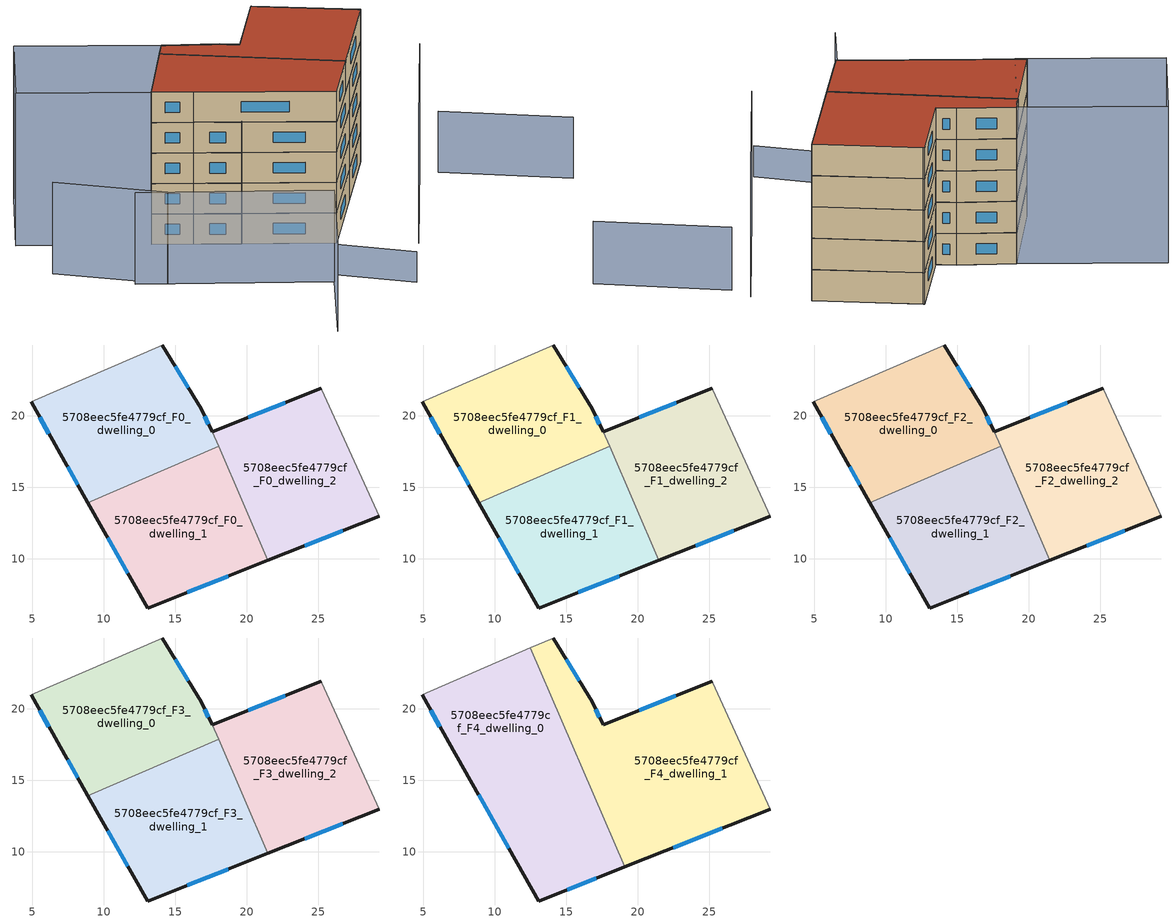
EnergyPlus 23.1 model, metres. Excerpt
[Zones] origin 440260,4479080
5708eec5fe4779cf_F0_dwelling_0
 floor ground (EU_floor_Construction): 18.04,17.89 17.6,18.9 17.59,18.89 16.82,20.52 14.09,24.97 4.91,21 6.78,17.67 8.89,13.94 z0
 wall outside (EU_wall_Construction): 8.89,13.94 6.78,17.67 4.91,21 / 14.09,24.97 16.82,20.52 17.59,18.89 17.6,18.9 z0:3
 wall adiabatic (EU_wall_Construction): 4.91,21 14.09,24.97 z0:3
 wall to 5708eec5fe4779cf_F0_dwelling_1 (EU_wall_Construction): 18.04,17.89 8.89,13.94 z0:3
 wall to 5708eec5fe4779cf_F0_dwelling_2 (EU_wall_Construction): 17.6,18.9 18.04,17.89 z0:3
 window (EU_Window_Construction): 8.19,15.17 7.48,16.43 / 6.16,18.77 5.53,19.9 / 14.99,23.49 15.91,21.99 / 17.07,19.98 17.33,19.43 z0.99:2.01
5708eec5fe4779cf_F0_dwelling_1
 floor ground (EU_floor_Construction): 21.49,9.9 18.04,17.89 8.89,13.94 13.07,6.56 z0
 wall outside (EU_wall_Construction): 21.49,9.9 13.07,6.56 8.89,13.94 z0:3
 wall to 5708eec5fe4779cf_F0_dwelling_2 (EU_wall_Construction): 18.04,17.89 21.49,9.9 z0:3
 window (EU_Window_Construction): 11.68,9.01 10.28,11.49 / 18.7,8.79 15.86,7.67 z0.99:2.01
5708eec5fe4779cf_F0_dwelling_2
 floor ground (EU_floor_Construction): 29.3,12.99 25.27,21.83 25.21,21.94 17.6,18.9 21.49,9.9 z0
 wall outside (EU_wall_Construction): 29.3,12.99 21.49,9.9 / 17.6,18.9 25.21,21.94 z0:3
 wall adiabatic (EU_wall_Construction): 25.21,21.94 25.27,21.83 29.3,12.99 z0:3
 window (EU_Window_Construction): 26.71,11.97 24.08,10.92 / 20.12,19.91 22.69,20.93 z0.99:2.01
5708eec5fe4779cf_F1_dwelling_0
 floor to 5708eec5fe4779cf_F0_dwelling_0 (EU_floor_Construction): 18.04,17.89 17.6,18.9 17.58,18.89 16.82,20.52 14.09,24.97 4.91,21 6.78,17.67 8.89,13.94 z3
 wall outside (EU_wall_Construction): 8.89,13.94 6.78,17.67 4.91,21 / 14.09,24.97 16.82,20.52 17.59,18.89 17.6,18.9 z3:6
 wall adiabatic (EU_wall_Construction): 4.91,21 14.09,24.97 z3:6
 wall to 5708eec5fe4779cf_F1_dwelling_1 (EU_wall_Construction): 18.04,17.89 8.89,13.94 z3:6
 wall to 5708eec5fe4779cf_F1_dwelling_2 (EU_wall_Construction): 17.6,18.9 18.04,17.89 z3:6
 window (EU_Window_Construction): 8.19,15.17 7.48,16.43 / 6.16,18.77 5.53,19.9 / 14.99,23.49 15.91,21.99 / 17.07,19.98 17.33,19.43 z3.99:5.01
5708eec5fe4779cf_F1_dwelling_1
 floor to 5708eec5fe4779cf_F0_dwelling_1 (EU_floor_Construction): 21.49,9.9 18.04,17.89 8.89,13.94 13.07,6.56 z3
 wall outside (EU_wall_Construction): 21.49,9.9 13.07,6.56 8.89,13.94 z3:6
 wall to 5708eec5fe4779cf_F1_dwelling_2 (EU_wall_Construction): 18.04,17.89 21.49,9.9 z3:6
 window (EU_Window_Construction): 11.68,9.01 10.28,11.49 / 18.7,8.79 15.86,7.67 z3.99:5.01
5708eec5fe4779cf_F1_dwelling_2
 floor to 5708eec5fe4779cf_F0_dwelling_2 (EU_floor_Construction): 29.3,12.99 25.26,21.83 25.21,21.94 17.6,18.9 21.49,9.9 z3
 wall outside (EU_wall_Construction): 29.3,12.99 21.49,9.9 / 17.6,18.9 25.21,21.94 z3:6
 wall adiabatic (EU_wall_Construction): 25.21,21.94 25.27,21.83 29.3,12.99 z3:6
 window (EU_Window_Construction): 26.71,11.97 24.08,10.92 / 20.12,19.91 22.69,20.93 z3.99:5.01
5708eec5fe4779cf_F2_dwelling_0
 floor to 5708eec5fe4779cf_F1_dwelling_0 (EU_floor_Construction): 18.04,17.89 17.6,18.9 17.58,18.89 16.82,20.52 14.09,24.97 4.91,21 6.78,17.67 8.89,13.94 z6
 wall outside (EU_wall_Construction): 8.89,13.94 6.78,17.67 4.91,21 / 14.09,24.97 16.82,20.52 17.59,18.89 17.6,18.9 z6:9
 wall adiabatic (EU_wall_Construction): 4.91,21 14.09,24.97 z6:9
 wall to 5708eec5fe4779cf_F2_dwelling_1 (EU_wall_Construction): 18.04,17.89 8.89,13.94 z6:9
 wall to 5708eec5fe4779cf_F2_dwelling_2 (EU_wall_Construction): 17.6,18.9 18.04,17.89 z6:9
 window (EU_Window_Construction): 8.19,15.17 7.48,16.43 / 6.16,18.77 5.53,19.9 / 14.99,23.49 15.91,21.99 / 17.07,19.98 17.33,19.43 z6.99:8.01
5708eec5fe4779cf_F2_dwelling_1
 floor to 5708eec5fe4779cf_F1_dwelling_1 (EU_floor_Construction): 21.49,9.9 18.04,17.89 8.89,13.94 13.07,6.56 z6
 wall outside (EU_wall_Construction): 21.49,9.9 13.07,6.56 8.89,13.94 z6:9
 wall to 5708eec5fe4779cf_F2_dwelling_2 (EU_wall_Construction): 18.04,17.89 21.49,9.9 z6:9
 window (EU_Window_Construction): 11.68,9.01 10.28,11.49 / 18.7,8.79 15.86,7.67 z6.99:8.01
5708eec5fe4779cf_F2_dwelling_2
 floor to 5708eec5fe4779cf_F1_dwelling_2 (EU_floor_Construction): 29.3,12.99 25.26,21.83 25.21,21.94 17.6,18.9 21.49,9.9 z6
 wall outside (EU_wall_Construction): 29.3,12.99 21.49,9.9 / 17.6,18.9 25.21,21.94 z6:9
 wall adiabatic (EU_wall_Construction): 25.21,21.94 25.27,21.83 29.3,12.99 z6:9
 window (EU_Window_Construction): 26.71,11.97 24.08,10.92 / 20.12,19.91 22.69,20.93 z6.99:8.01
5708eec5fe4779cf_F3_dwelling_0
 floor to 5708eec5fe4779cf_F2_dwelling_0 (EU_floor_Construction): 18.04,17.89 17.6,18.9 17.58,18.89 16.82,20.52 14.09,24.97 4.91,21 6.78,17.67 8.89,13.94 z9
 wall outside (EU_wall_Construction): 8.89,13.94 6.78,17.67 4.91,21 / 14.09,24.97 16.82,20.52 17.59,18.89 17.6,18.9 z9:12
 wall adiabatic (EU_wall_Construction): 4.91,21 14.09,24.97 z9:12
 wall to 5708eec5fe4779cf_F3_dwelling_1 (EU_wall_Construction): 18.04,17.89 8.89,13.94 z9:12
 wall to 5708eec5fe4779cf_F3_dwelling_2 (EU_wall_Construction): 17.6,18.9 18.04,17.89 z9:12
 window (EU_Window_Construction): 8.19,15.17 7.48,16.43 / 6.16,18.77 5.53,19.9 / 14.99,23.49 15.91,21.99 / 17.07,19.98 17.33,19.43 z9.99:11.01
5708eec5fe4779cf_F3_dwelling_1
 floor to 5708eec5fe4779cf_F2_dwelling_1 (EU_floor_Construction): 21.49,9.9 18.04,17.89 8.89,13.94 13.07,6.56 z9
 wall outside (EU_wall_Construction): 21.49,9.9 13.07,6.56 8.89,13.94 z9:12
 wall to 5708eec5fe4779cf_F3_dwelling_2 (EU_wall_Construction): 18.04,17.89 21.49,9.9 z9:12
 window (EU_Window_Construction): 11.68,9.01 10.28,11.49 / 18.7,8.79 15.86,7.67 z9.99:11.01
5708eec5fe4779cf_F3_dwelling_2
 floor to 5708eec5fe4779cf_F2_dwelling_2 (EU_floor_Construction): 29.3,12.99 25.26,21.83 25.21,21.94 17.6,18.9 21.49,9.9 z9
 wall outside (EU_wall_Construction): 29.3,12.99 21.49,9.9 / 17.6,18.9 25.21,21.94 z9:12
 wall adiabatic (EU_wall_Construction): 25.21,21.94 25.27,21.83 29.3,12.99 z9:12
 window (EU_Window_Construction): 26.71,11.97 24.08,10.92 / 20.12,19.91 22.69,20.93 z9.99:11.01
5708eec5fe4779cf_F4_dwelling_0
 floor to 5708eec5fe4779cf_F3_dwelling_0 (EU_floor_Construction): 15.67,16.87 12.47,24.27 4.91,21 6.78,17.67 8.89,13.94 z12
 floor to 5708eec5fe4779cf_F3_dwelling_1 (EU_floor_Construction): 19.1,8.95 15.67,16.87 8.89,13.94 13.07,6.56 z12
 wall outside (EU_wall_Construction): 19.1,8.95 13.07,6.56 6.78,17.67 4.91,21 z12:15
 wall adiabatic (EU_wall_Construction): 4.91,21 12.47,24.27 z12:15
 wall to 5708eec5fe4779cf_F4_dwelling_1 (EU_wall_Construction): 12.47,24.27 19.1,8.95 z12:15
 window (EU_Window_Construction): 17.1,8.16 15.07,7.35 / 10.98,10.24 8.87,13.99 / 6.16,18.77 5.53,19.9 z12.99:14.01
 roof outside (EU_roof_Construction): 12.47,24.27 19.1,8.95 13.07,6.56 6.78,17.67 4.91,21 z15
5708eec5fe4779cf_F4_dwelling_1
 floor to 5708eec5fe4779cf_F3_dwelling_0 (EU_floor_Construction): 18.04,17.89 17.58,18.89 16.82,20.52 14.09,24.97 12.47,24.27 15.67,16.87 z12; 18.04,17.89 17.6,18.9 17.58,18.89 z12
 floor to 5708eec5fe4779cf_F3_dwelling_1 (EU_floor_Construction): 21.49,9.9 18.04,17.89 15.67,16.87 19.1,8.95 z12
 floor to 5708eec5fe4779cf_F3_dwelling_2 (EU_floor_Construction): 29.3,12.99 25.26,21.83 25.21,21.94 17.6,18.9 21.49,9.9 z12
 wall outside (EU_wall_Construction): 29.3,12.99 19.1,8.95 / 14.09,24.97 16.82,20.52 17.59,18.89 25.21,21.94 z12:15
 wall adiabatic (EU_wall_Construction): 25.21,21.94 25.27,21.83 29.3,12.99 / 12.47,24.27 14.09,24.97 z12:15
 window (EU_Window_Construction): 25.92,11.65 22.48,10.29 / 14.99,23.49 15.91,21.99 / 17.07,19.98 17.33,19.43 / 20.11,19.9 22.68,20.93 z12.99:14.01
 roof outside (EU_roof_Construction): 25.21,21.94 25.27,21.83 29.3,12.99 19.1,8.95 12.47,24.27 14.09,24.97 16.82,20.52 17.59,18.89 z15
shading: 7.2,3.45 9.26,-3.65 z0:3; 16.55,0.13 31.07,7.96 / 28.8,12.8 25.26,21.83 z0:12; 35.28,-5.35 30.65,5.82 z0:6; -3.11,18.24 5.85,2.9 / 5.85,2.9 -3.19,-2.38 / -4.68,25.76 -1.65,15.73 z0:9; 5.43,20.08 -1.04,31.52 / -1.04,31.52 7.62,36.41 / 7.62,36.41 14.09,24.97 / 14.09,24.97 5.43,20.08 z0:15
[Building]
EU S2 Campaign: North Axis=0; Terrain=City; Solar Distribution=FullExterior
[Site:Location]
Madrid: Latitude=40.5; Longitude=-3.5; Time Zone=1; Elevation=609
[SizingPeriod:WeatherFileDays]
AnnualSizingPeriod: Begin Month=1; Begin Day of Month=1; End Month=12; End Day of Month=31; Day of Week for Start Day=Monday; Use Weather File Daylight Saving Period=No; Use Weather File Rain and Snow Indicators=No
[MATERIAL]
EU_InternalMass_Material: Roughness=MediumRough; Thickness=0.1; Conductivity=1; Density=1800; Specific Heat=900; Thermal Absorptance=0.9; Solar Absorptance=0.7; Visible Absorptance=0.7
[MATERIAL:NOMASS] Roughness=MediumRough; Thermal Absorptance=0.9; Solar Absorptance=0.7; Visible Absorptance=0.7
Name | Thermal Resistance
EU_wall_NoMass | 0.609216
EU_roof_NoMass | 0.513268
EU_floor_NoMass | 0.568163
[WINDOWMATERIAL:SIMPLEGLAZINGSYSTEM]
EU_Window_SimpleGlazing: UFactor=5.50606; Solar Heat Gain Coefficient=0.85; Visible Transmittance=0.85
[CONSTRUCTION]
EU_wall_Construction: EU_wall_NoMass
EU_roof_Construction: EU_roof_NoMass
EU_floor_Construction: EU_floor_NoMass
EU_InternalMass_Construction: EU_InternalMass_Material
EU_Window_Construction: EU_Window_SimpleGlazing
[ZONE] Type=1; Multiplier=1; Ceiling Height=autocalculate; Floor Area=autocalculate; Part of Total Floor Area=Yes
Name | Volume
5708eec5fe4779cf_F0_dwelling_0; 5708eec5fe4779cf_F1_dwelling_0; 5708eec5fe4779cf_F2_dwelling_0; 5708eec5fe4779cf_F3_dwelling_0 | 244.245
5708eec5fe4779cf_F4_dwelling_0 | 366.354
5708eec5fe4779cf_F0_dwelling_1; 5708eec5fe4779cf_F1_dwelling_1; 5708eec5fe4779cf_F2_dwelling_1; 5708eec5fe4779cf_F3_dwelling_1 | 244.236
5708eec5fe4779cf_F4_dwelling_1 | 366.344
5708eec5fe4779cf_F0_dwelling_2 | 244.225
5708eec5fe4779cf_F1_dwelling_2; 5708eec5fe4779cf_F2_dwelling_2; 5708eec5fe4779cf_F3_dwelling_2 | 244.224
[INTERNALMASS] Construction=EU_InternalMass_Construction
Name | Zone or ZoneList | Surface Area
5708eec5fe4779cf_F0_dwelling_0_EU_InternalMass | 5708eec5fe4779cf_F0_dwelling_0 | 81.4152
5708eec5fe4779cf_F0_dwelling_1_EU_InternalMass | 5708eec5fe4779cf_F0_dwelling_1 | 81.4131
5708eec5fe4779cf_F0_dwelling_2_EU_InternalMass | 5708eec5fe4779cf_F0_dwelling_2 | 81.4083
5708eec5fe4779cf_F1_dwelling_0_EU_InternalMass | 5708eec5fe4779cf_F1_dwelling_0 | 81.4152
5708eec5fe4779cf_F1_dwelling_1_EU_InternalMass | 5708eec5fe4779cf_F1_dwelling_1 | 81.4131
5708eec5fe4779cf_F1_dwelling_2_EU_InternalMass | 5708eec5fe4779cf_F1_dwelling_2 | 81.4083
5708eec5fe4779cf_F2_dwelling_0_EU_InternalMass | 5708eec5fe4779cf_F2_dwelling_0 | 81.4152
5708eec5fe4779cf_F2_dwelling_1_EU_InternalMass | 5708eec5fe4779cf_F2_dwelling_1 | 81.4131
5708eec5fe4779cf_F2_dwelling_2_EU_InternalMass | 5708eec5fe4779cf_F2_dwelling_2 | 81.4083
5708eec5fe4779cf_F3_dwelling_0_EU_InternalMass | 5708eec5fe4779cf_F3_dwelling_0 | 81.4152
5708eec5fe4779cf_F3_dwelling_1_EU_InternalMass | 5708eec5fe4779cf_F3_dwelling_1 | 81.4131
5708eec5fe4779cf_F3_dwelling_2_EU_InternalMass | 5708eec5fe4779cf_F3_dwelling_2 | 81.4083
5708eec5fe4779cf_F4_dwelling_0_EU_InternalMass | 5708eec5fe4779cf_F4_dwelling_0 | 122.121
5708eec5fe4779cf_F4_dwelling_1_EU_InternalMass | 5708eec5fe4779cf_F4_dwelling_1 | 122.12
[OTHEREQUIPMENT] Fuel Type=Electricity; Design Level Calculation Method=Watts/Area; Power per Zone Floor Area=1; Fraction Latent=0; Fraction Radiant=0; Fraction Lost=0; Carbon Dioxide Generation Rate=0; EndUse Subcategory=EU_Step8_InternalGains
Name | Zone or ZoneList or Space or SpaceList | Schedule
EU_Step8_InternalGain_5708eec5fe4779cf_F0_dwelling_0_f000 | 5708eec5fe4779cf_F0_dwelling_0 | EU_Step8_GainSchedule_5708eec5fe4779cf_F0_dwelling_0_f000
EU_Step8_InternalGain_5708eec5fe4779cf_F0_dwelling_1_f000 | 5708eec5fe4779cf_F0_dwelling_1 | EU_Step8_GainSchedule_5708eec5fe4779cf_F0_dwelling_1_f000
EU_Step8_InternalGain_5708eec5fe4779cf_F0_dwelling_2_f000 | 5708eec5fe4779cf_F0_dwelling_2 | EU_Step8_GainSchedule_5708eec5fe4779cf_F0_dwelling_2_f000
EU_Step8_InternalGain_5708eec5fe4779cf_F1_dwelling_0_f000 | 5708eec5fe4779cf_F1_dwelling_0 | EU_Step8_GainSchedule_5708eec5fe4779cf_F1_dwelling_0_f000
EU_Step8_InternalGain_5708eec5fe4779cf_F1_dwelling_1_f000 | 5708eec5fe4779cf_F1_dwelling_1 | EU_Step8_GainSchedule_5708eec5fe4779cf_F1_dwelling_1_f000
EU_Step8_InternalGain_5708eec5fe4779cf_F1_dwelling_2_f000 | 5708eec5fe4779cf_F1_dwelling_2 | EU_Step8_GainSchedule_5708eec5fe4779cf_F1_dwelling_2_f000
EU_Step8_InternalGain_5708eec5fe4779cf_F2_dwelling_0_f000 | 5708eec5fe4779cf_F2_dwelling_0 | EU_Step8_GainSchedule_5708eec5fe4779cf_F2_dwelling_0_f000
EU_Step8_InternalGain_5708eec5fe4779cf_F2_dwelling_1_f000 | 5708eec5fe4779cf_F2_dwelling_1 | EU_Step8_GainSchedule_5708eec5fe4779cf_F2_dwelling_1_f000
EU_Step8_InternalGain_5708eec5fe4779cf_F2_dwelling_2_f000 | 5708eec5fe4779cf_F2_dwelling_2 | EU_Step8_GainSchedule_5708eec5fe4779cf_F2_dwelling_2_f000
EU_Step8_InternalGain_5708eec5fe4779cf_F3_dwelling_0_f000 | 5708eec5fe4779cf_F3_dwelling_0 | EU_Step8_GainSchedule_5708eec5fe4779cf_F3_dwelling_0_f000
EU_Step8_InternalGain_5708eec5fe4779cf_F3_dwelling_1_f000 | 5708eec5fe4779cf_F3_dwelling_1 | EU_Step8_GainSchedule_5708eec5fe4779cf_F3_dwelling_1_f000
EU_Step8_InternalGain_5708eec5fe4779cf_F3_dwelling_2_f000 | 5708eec5fe4779cf_F3_dwelling_2 | EU_Step8_GainSchedule_5708eec5fe4779cf_F3_dwelling_2_f000
EU_Step8_InternalGain_5708eec5fe4779cf_F4_dwelling_0_f000 | 5708eec5fe4779cf_F4_dwelling_0 | EU_Step8_GainSchedule_5708eec5fe4779cf_F4_dwelling_0_f000
EU_Step8_InternalGain_5708eec5fe4779cf_F4_dwelling_1_f000 | 5708eec5fe4779cf_F4_dwelling_1 | EU_Step8_GainSchedule_5708eec5fe4779cf_F4_dwelling_1_f000
[ZONEVENTILATION:DESIGNFLOWRATE] Schedule=EU_AlwaysOn; Design Flow Rate Calculation Method=AirChanges/Hour; Air Changes per Hour=0.752966; Ventilation Type=Natural; Fan Pressure Rise=0; Fan Total Efficiency=1; Constant Term Coefficient=1; Temperature Term Coefficient=0; Velocity Term Coefficient=0; Velocity Squared Term Coefficient=0; Minimum Indoor Temperature=-100; Maximum Indoor Temperature=100; Delta Temperature=-100; Minimum Outdoor Temperature=-100; Maximum Outdoor Temperature=100; Maximum Wind Speed=40
Name | Zone or ZoneList or Space or SpaceList
EU_ConstantAir_5708eec5fe4779cf_F0_dwelling_0 | 5708eec5fe4779cf_F0_dwelling_0
EU_ConstantAir_5708eec5fe4779cf_F0_dwelling_1 | 5708eec5fe4779cf_F0_dwelling_1
EU_ConstantAir_5708eec5fe4779cf_F0_dwelling_2 | 5708eec5fe4779cf_F0_dwelling_2
EU_ConstantAir_5708eec5fe4779cf_F1_dwelling_0 | 5708eec5fe4779cf_F1_dwelling_0
EU_ConstantAir_5708eec5fe4779cf_F1_dwelling_1 | 5708eec5fe4779cf_F1_dwelling_1
EU_ConstantAir_5708eec5fe4779cf_F1_dwelling_2 | 5708eec5fe4779cf_F1_dwelling_2
EU_ConstantAir_5708eec5fe4779cf_F2_dwelling_0 | 5708eec5fe4779cf_F2_dwelling_0
EU_ConstantAir_5708eec5fe4779cf_F2_dwelling_1 | 5708eec5fe4779cf_F2_dwelling_1
EU_ConstantAir_5708eec5fe4779cf_F2_dwelling_2 | 5708eec5fe4779cf_F2_dwelling_2
EU_ConstantAir_5708eec5fe4779cf_F3_dwelling_0 | 5708eec5fe4779cf_F3_dwelling_0
EU_ConstantAir_5708eec5fe4779cf_F3_dwelling_1 | 5708eec5fe4779cf_F3_dwelling_1
EU_ConstantAir_5708eec5fe4779cf_F3_dwelling_2 | 5708eec5fe4779cf_F3_dwelling_2
EU_ConstantAir_5708eec5fe4779cf_F4_dwelling_0 | 5708eec5fe4779cf_F4_dwelling_0
EU_ConstantAir_5708eec5fe4779cf_F4_dwelling_1 | 5708eec5fe4779cf_F4_dwelling_1
[HVACTEMPLATE:THERMOSTAT] Constant Heating Setpoint=20; Constant Cooling Setpoint=50
EU_HeatOnly_5708eec5fe4779cf_F0_dwelling_0; EU_HeatOnly_5708eec5fe4779cf_F0_dwelling_1; EU_HeatOnly_5708eec5fe4779cf_F0_dwelling_2; EU_HeatOnly_5708eec5fe4779cf_F1_dwelling_0; EU_HeatOnly_5708eec5fe4779cf_F1_dwelling_1; EU_HeatOnly_5708eec5fe4779cf_F1_dwelling_2; EU_HeatOnly_5708eec5fe4779cf_F2_dwelling_0; EU_HeatOnly_5708eec5fe4779cf_F2_dwelling_1; EU_HeatOnly_5708eec5fe4779cf_F2_dwelling_2; EU_HeatOnly_5708eec5fe4779cf_F3_dwelling_0; EU_HeatOnly_5708eec5fe4779cf_F3_dwelling_1; EU_HeatOnly_5708eec5fe4779cf_F3_dwelling_2; EU_HeatOnly_5708eec5fe4779cf_F4_dwelling_0; EU_HeatOnly_5708eec5fe4779cf_F4_dwelling_1
[HVACTEMPLATE:ZONE:IDEALLOADSAIRSYSTEM] System Availability Schedule=EU_AlwaysOn; Maximum Heating Supply Air Temperature=50; Minimum Cooling Supply Air Temperature=13; Maximum Heating Supply Air Humidity Ratio=0.0156; Minimum Cooling Supply Air Humidity Ratio=0.0077; Heating Limit=NoLimit; Cooling Limit=NoLimit; Heating Availability Schedule=EU_AlwaysOn; Cooling Availability Schedule=EU_CoolingOff; Dehumidification Control Type=ConstantSensibleHeatRatio; Cooling Sensible Heat Ratio=0.7; Dehumidification Setpoint=60; Humidification Control Type=None; Humidification Setpoint=30; Outdoor Air Method=None; Outdoor Air Flow Rate per Person=0.00944; Outdoor Air Flow Rate per Zone Floor Area=0; Outdoor Air Flow Rate per Zone=0; Demand Controlled Ventilation Type=None; Outdoor Air Economizer Type=NoEconomizer; Heat Recovery Type=None; Sensible Heat Recovery Effectiveness=0.7; Latent Heat Recovery Effectiveness=0.65
Name | Template Thermostat
5708eec5fe4779cf_F0_dwelling_0 | EU_HeatOnly_5708eec5fe4779cf_F0_dwelling_0
5708eec5fe4779cf_F0_dwelling_1 | EU_HeatOnly_5708eec5fe4779cf_F0_dwelling_1
5708eec5fe4779cf_F0_dwelling_2 | EU_HeatOnly_5708eec5fe4779cf_F0_dwelling_2
5708eec5fe4779cf_F1_dwelling_0 | EU_HeatOnly_5708eec5fe4779cf_F1_dwelling_0
5708eec5fe4779cf_F1_dwelling_1 | EU_HeatOnly_5708eec5fe4779cf_F1_dwelling_1
5708eec5fe4779cf_F1_dwelling_2 | EU_HeatOnly_5708eec5fe4779cf_F1_dwelling_2
5708eec5fe4779cf_F2_dwelling_0 | EU_HeatOnly_5708eec5fe4779cf_F2_dwelling_0
5708eec5fe4779cf_F2_dwelling_1 | EU_HeatOnly_5708eec5fe4779cf_F2_dwelling_1
5708eec5fe4779cf_F2_dwelling_2 | EU_HeatOnly_5708eec5fe4779cf_F2_dwelling_2
5708eec5fe4779cf_F3_dwelling_0 | EU_HeatOnly_5708eec5fe4779cf_F3_dwelling_0
5708eec5fe4779cf_F3_dwelling_1 | EU_HeatOnly_5708eec5fe4779cf_F3_dwelling_1
5708eec5fe4779cf_F3_dwelling_2 | EU_HeatOnly_5708eec5fe4779cf_F3_dwelling_2
5708eec5fe4779cf_F4_dwelling_0 | EU_HeatOnly_5708eec5fe4779cf_F4_dwelling_0
5708eec5fe4779cf_F4_dwelling_1 | EU_HeatOnly_5708eec5fe4779cf_F4_dwelling_1
[SIZING:ZONE] Zone Cooling Design Supply Air Temperature Input Method=SupplyAirTemperature; Zone Cooling Design Supply Air Temperature=13; Zone Heating Design Supply Air Temperature Input Method=SupplyAirTemperature; Zone Heating Design Supply Air Temperature=50; Zone Cooling Design Supply Air Humidity Ratio=0.008; Zone Heating Design Supply Air Humidity Ratio=0.008; Cooling Design Air Flow Method=DesignDay; Cooling Design Air Flow Rate=0; Cooling Minimum Air Flow per Zone Floor Area=0.000762; Cooling Minimum Air Flow=0; Cooling Minimum Air Flow Fraction=0.2; Heating Design Air Flow Method=DesignDay; Heating Design Air Flow Rate=0; Heating Maximum Air Flow per Zone Floor Area=0.002032; Heating Maximum Air Flow=0.141576; Heating Maximum Air Flow Fraction=0.3; Account for Dedicated Outdoor Air System=No; Dedicated Outdoor Air System Control Strategy=NeutralSupplyAir; Dedicated Outdoor Air Low Setpoint Temperature for Design=autosize; Dedicated Outdoor Air High Setpoint Temperature for Design=autosize; Zone Load Sizing Method=Sensible Load Only No Latent Load; Zone Latent Cooling Design Supply Air Humidity Ratio Input Method=HumidityRatioDifference; Zone Cooling Design Supply Air Humidity Ratio Difference=0.005; Zone Latent Heating Design Supply Air Humidity Ratio Input Method=HumidityRatioDifference; Zone Humidification Design Supply Air Humidity Ratio Difference=0.005
5708eec5fe4779cf_F0_dwelling_0; 5708eec5fe4779cf_F0_dwelling_1; 5708eec5fe4779cf_F0_dwelling_2; 5708eec5fe4779cf_F1_dwelling_0; 5708eec5fe4779cf_F1_dwelling_1; 5708eec5fe4779cf_F1_dwelling_2; 5708eec5fe4779cf_F2_dwelling_0; 5708eec5fe4779cf_F2_dwelling_1; 5708eec5fe4779cf_F2_dwelling_2; 5708eec5fe4779cf_F3_dwelling_0; 5708eec5fe4779cf_F3_dwelling_1; 5708eec5fe4779cf_F3_dwelling_2; 5708eec5fe4779cf_F4_dwelling_0; 5708eec5fe4779cf_F4_dwelling_1
[SCHEDULE:CONSTANT]
Name | Hourly Value
EU_AlwaysOn | 1
EU_CoolingOff | 0
[SCHEDULE:FILE] Column Number=1; Rows to Skip at Top=0; Number of Hours of Data=8760; Column Separator=Comma; Interpolate to Timestep=No; Minutes per Item=60; Adjust Schedule for Daylight Savings=Yes
Name | File
EU_Step8_GainSchedule_5708eec5fe4779cf_F0_dwelling_0_f000 | ../../schedules/5708eec5fe4779cf/5708eec5fe4779cf_F0_dwelling_0_f000_gain.csv
EU_Step8_GainSchedule_5708eec5fe4779cf_F0_dwelling_1_f000 | ../../schedules/5708eec5fe4779cf/5708eec5fe4779cf_F0_dwelling_1_f000_gain.csv
EU_Step8_GainSchedule_5708eec5fe4779cf_F0_dwelling_2_f000 | ../../schedules/5708eec5fe4779cf/5708eec5fe4779cf_F0_dwelling_2_f000_gain.csv
EU_Step8_GainSchedule_5708eec5fe4779cf_F1_dwelling_0_f000 | ../../schedules/5708eec5fe4779cf/5708eec5fe4779cf_F1_dwelling_0_f000_gain.csv
EU_Step8_GainSchedule_5708eec5fe4779cf_F1_dwelling_1_f000 | ../../schedules/5708eec5fe4779cf/5708eec5fe4779cf_F1_dwelling_1_f000_gain.csv
EU_Step8_GainSchedule_5708eec5fe4779cf_F1_dwelling_2_f000 | ../../schedules/5708eec5fe4779cf/5708eec5fe4779cf_F1_dwelling_2_f000_gain.csv
EU_Step8_GainSchedule_5708eec5fe4779cf_F2_dwelling_0_f000 | ../../schedules/5708eec5fe4779cf/5708eec5fe4779cf_F2_dwelling_0_f000_gain.csv
EU_Step8_GainSchedule_5708eec5fe4779cf_F2_dwelling_1_f000 | ../../schedules/5708eec5fe4779cf/5708eec5fe4779cf_F2_dwelling_1_f000_gain.csv
EU_Step8_GainSchedule_5708eec5fe4779cf_F2_dwelling_2_f000 | ../../schedules/5708eec5fe4779cf/5708eec5fe4779cf_F2_dwelling_2_f000_gain.csv
EU_Step8_GainSchedule_5708eec5fe4779cf_F3_dwelling_0_f000 | ../../schedules/5708eec5fe4779cf/5708eec5fe4779cf_F3_dwelling_0_f000_gain.csv
EU_Step8_GainSchedule_5708eec5fe4779cf_F3_dwelling_1_f000 | ../../schedules/5708eec5fe4779cf/5708eec5fe4779cf_F3_dwelling_1_f000_gain.csv
EU_Step8_GainSchedule_5708eec5fe4779cf_F3_dwelling_2_f000 | ../../schedules/5708eec5fe4779cf/5708eec5fe4779cf_F3_dwelling_2_f000_gain.csv
EU_Step8_GainSchedule_5708eec5fe4779cf_F4_dwelling_0_f000 | ../../schedules/5708eec5fe4779cf/5708eec5fe4779cf_F4_dwelling_0_f000_gain.csv
EU_Step8_GainSchedule_5708eec5fe4779cf_F4_dwelling_1_f000 | ../../schedules/5708eec5fe4779cf/5708eec5fe4779cf_F4_dwelling_1_f000_gain.csv
